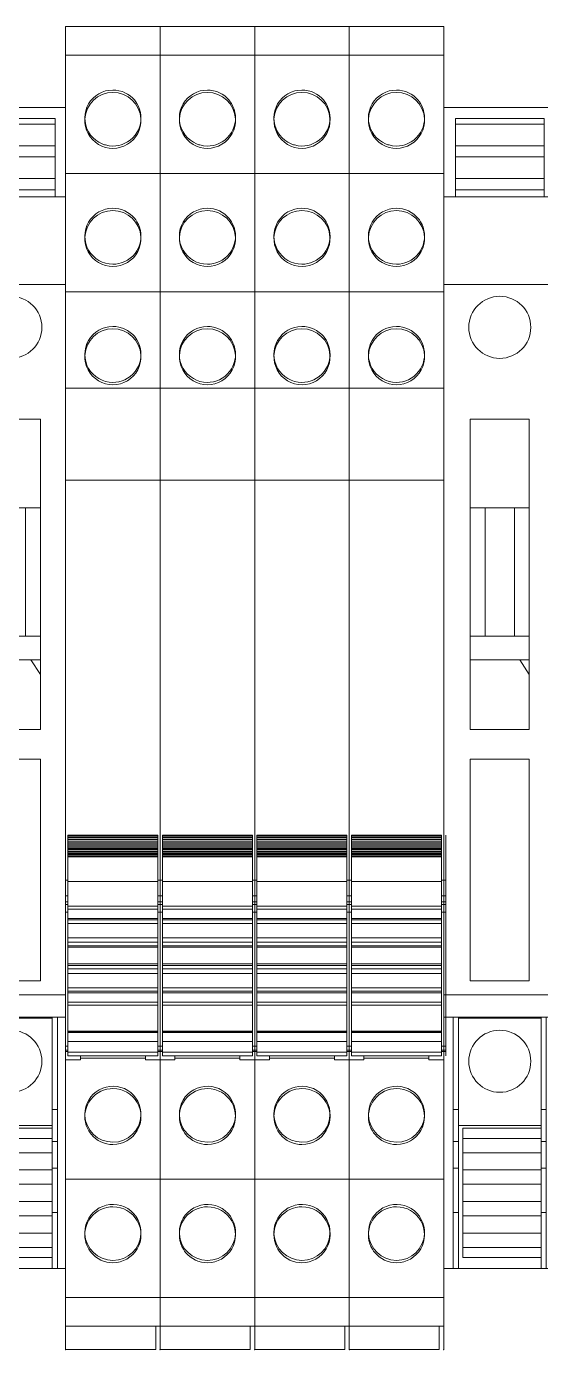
# Model space of a CAD drawing. Header units: millimetres. Extents: x 979 to 3414, y -1029 to 703.
# Drawn here: x 2246.6 to 2281.4, y 378 to 467.6 of the extents above; entities that cross this region are included whole.
import ezdxf

# ---------------------------------------------------------------- set-up
doc = ezdxf.new("R2010")
doc.units = ezdxf.units.MM
doc.layers.add('eProC - L2', color=41, linetype='Continuous', lineweight=20)

# ---------------------------------------------------------------- blocks, each defined once
blk = doc.blocks.new('eProC_Z_BPSN-SI-520')
at = {"layer": 'eProC - L2'}
for p, q in [((0.794, -6.05), (0.794, -0.749)), ((0.794, -0.749), (3.794, -0.749)), ((6.794, -0.749), (3.794, -0.749)), ((6.794, -6.05), (6.794, -0.749)), ((0.794, -1.131), (3.794, -1.131)), ((6.794, -1.131), (3.794, -1.131)), ((0.794, -2.594), (3.794, -2.594)), ((6.794, -2.594), (3.794, -2.594)), ((0.794, -3.358), (3.794, -3.358)), ((6.794, -3.358), (3.794, -3.358)), ((0.794, -4.822), (3.794, -4.822)), ((6.794, -4.822), (3.794, -4.822)), ((7.5, -6.05), (0, -6.05)), ((0.794, -5.585), (3.794, -5.585)), ((6.794, -5.585), (3.794, -5.585)), ((7.5, -11.996), (0, -11.996)), ((1.794, -42.11), (1.794, -21.11)), ((1.794, -21.11), (5.794, -21.11)), ((5.794, -42.11), (5.794, -21.11)), ((1.794, -27.11), (5.794, -27.11)), ((2.794, -35.795), (2.794, -27.11)), ((4.794, -35.795), (4.794, -27.11)), ((1.794, -35.795), (5.794, -35.795)), ((1.794, -37.396), (5.794, -37.396)), ((5.794, -38.389), (5.144, -37.396)), ((1.794, -42.11), (5.794, -42.11)), ((1.794, -59.11), (1.794, -44.11)), ((1.794, -44.11), (5.794, -44.11)), ((5.794, -59.11), (5.794, -44.11)), ((1.794, -59.11), (5.794, -59.11)), ((7.5, -60.072), (0, -60.072)), ((7.5, -61.577), (0, -61.577)), ((0.644, -78.601), (0.644, -61.577)), ((0.994, -78.601), (0.994, -61.577)), ((6.594, -61.647), (0.994, -61.647)), ((6.594, -78.601), (6.594, -61.577)), ((6.944, -78.601), (6.944, -61.577)), ((0.994, -67.83), (0.644, -67.83)), ((6.594, -67.83), (6.944, -67.83)), ((6.594, -68.91), (0.994, -68.91)), ((1.294, -77.853), (1.294, -69.103)), ((6.594, -69.103), (1.294, -69.103)), ((6.594, -69.783), (1.294, -69.783)), ((0.994, -70.001), (0.644, -70.001)), ((6.594, -70.001), (6.944, -70.001)), ((6.594, -70.757), (1.294, -70.757)), ((0.644, -71.801), (0.994, -71.801)), ((6.594, -71.919), (1.294, -71.919)), ((6.944, -71.801), (6.594, -71.801)), ((6.594, -72.893), (1.294, -72.893)), ((6.594, -74.054), (1.294, -74.054)), ((0.994, -74.801), (0.644, -74.801)), ((6.594, -75.029), (1.294, -75.029)), ((6.594, -74.801), (6.944, -74.801)), ((6.594, -76.19), (1.294, -76.19)), ((6.594, -77.165), (1.294, -77.165)), ((6.594, -77.853), (1.294, -77.853)), ((6.594, -78.601), (0.994, -78.601))]:
    blk.add_line(p, q, dxfattribs=at)
blk.add_lwpolyline([(0, 0), (7.5, 0), (7.5, -78.601), (0, -78.601)], close=True, dxfattribs=at)
for centre in [(3.794, -14.89), (3.794, -64.565)]:
    blk.add_circle(centre, 2.1, dxfattribs=at)

msp = doc.modelspace()

# ---------------------------------------------------------------- linework, layer by layer
at = {"layer": 'eProC - L2'}
for p, q in [((2255.616, 467.559), (2249.216, 467.559)), ((2249.216, 467.559), (2249.216, 443.07)), ((2255.616, 467.558), (2249.216, 467.558)), ((2255.616, 467.552), (2249.216, 467.552)), ((2255.616, 467.559), (2255.616, 379.581)), ((2262.016, 467.559), (2255.616, 467.559)), ((2255.616, 467.559), (2255.616, 443.07)), ((2262.016, 467.558), (2255.616, 467.558)), ((2262.016, 467.552), (2255.616, 467.552)), ((2262.016, 467.559), (2262.016, 379.581)), ((2268.416, 467.559), (2262.016, 467.559)), ((2262.016, 467.559), (2262.016, 443.07)), ((2268.416, 467.558), (2262.016, 467.558)), ((2268.416, 467.552), (2262.016, 467.552)), ((2268.416, 467.559), (2268.416, 379.581)), ((2274.816, 467.559), (2268.416, 467.559)), ((2268.416, 467.559), (2268.416, 443.07)), ((2274.816, 467.558), (2268.416, 467.558)), ((2274.816, 467.552), (2268.416, 467.552)), ((2274.816, 467.559), (2274.816, 379.581)), ((2274.816, 467.559), (2274.816, 443.07)), ((2255.616, 465.607), (2249.216, 465.607)), ((2262.016, 465.607), (2255.616, 465.607)), ((2268.416, 465.607), (2262.016, 465.607)), ((2274.816, 465.607), (2268.416, 465.607)), ((2250.516, 461.366), (2250.516, 461.204)), ((2254.317, 461.204), (2254.317, 461.366)), ((2256.916, 461.366), (2256.916, 461.204)), ((2260.717, 461.204), (2260.717, 461.366)), ((2263.316, 461.366), (2263.316, 461.204)), ((2267.117, 461.204), (2267.117, 461.366)), ((2269.716, 461.366), (2269.716, 461.204)), ((2273.517, 461.204), (2273.517, 461.366)), ((2255.616, 457.607), (2249.216, 457.607)), ((2262.016, 457.607), (2255.616, 457.607)), ((2268.416, 457.607), (2262.016, 457.607)), ((2274.816, 457.607), (2268.416, 457.607)), ((2250.516, 453.366), (2250.516, 453.204)), ((2254.317, 453.204), (2254.317, 453.366)), ((2256.916, 453.366), (2256.916, 453.204)), ((2260.717, 453.204), (2260.717, 453.366)), ((2263.316, 453.366), (2263.316, 453.204)), ((2267.117, 453.204), (2267.117, 453.366)), ((2269.716, 453.366), (2269.716, 453.204)), ((2273.517, 453.204), (2273.517, 453.366)), ((2255.616, 449.607), (2249.216, 449.607)), ((2262.016, 449.607), (2255.616, 449.607)), ((2268.416, 449.607), (2262.016, 449.607)), ((2274.816, 449.607), (2268.416, 449.607)), ((2250.516, 445.366), (2250.516, 445.204)), ((2254.317, 445.204), (2254.317, 445.366)), ((2256.916, 445.366), (2256.916, 445.204)), ((2260.717, 445.204), (2260.717, 445.366)), ((2263.316, 445.366), (2263.316, 445.204)), ((2267.117, 445.204), (2267.117, 445.366)), ((2269.716, 445.366), (2269.716, 445.204)), ((2273.517, 445.204), (2273.517, 445.366)), ((2255.616, 443.07), (2249.216, 443.07)), ((2249.216, 443.07), (2249.216, 436.848)), ((2255.616, 436.849), (2255.616, 443.07)), ((2262.016, 443.07), (2255.616, 443.07)), ((2255.616, 443.07), (2255.616, 436.848)), ((2262.016, 436.849), (2262.016, 443.07)), ((2268.416, 443.07), (2262.016, 443.07)), ((2262.016, 443.07), (2262.016, 436.848)), ((2268.416, 436.849), (2268.416, 443.07)), ((2274.816, 443.07), (2268.416, 443.07)), ((2268.416, 443.07), (2268.416, 436.848)), ((2274.816, 436.849), (2274.816, 443.07)), ((2274.816, 443.07), (2274.816, 436.848)), ((2255.616, 436.849), (2249.216, 436.848)), ((2249.216, 387.581), (2249.216, 436.848)), ((2249.816, 436.842), (2249.216, 436.842)), ((2255.616, 436.842), (2255.016, 436.842)), ((2262.016, 436.849), (2255.616, 436.848)), ((2255.616, 387.581), (2255.616, 436.848)), ((2256.216, 436.842), (2255.616, 436.842)), ((2262.016, 436.842), (2261.416, 436.842)), ((2268.416, 436.849), (2262.016, 436.848)), ((2262.016, 387.581), (2262.016, 436.848)), ((2262.616, 436.842), (2262.016, 436.842)), ((2268.416, 436.842), (2267.816, 436.842)), ((2274.816, 436.849), (2268.416, 436.848)), ((2268.416, 387.581), (2268.416, 436.848)), ((2269.016, 436.842), (2268.416, 436.842)), ((2274.816, 387.581), (2274.816, 436.848)), ((2255.466, 412.82), (2249.366, 412.82)), ((2249.366, 397.886), (2249.366, 412.82)), ((2255.466, 412.807), (2249.366, 412.807)), ((2255.466, 412.715), (2249.366, 412.715)), ((2255.466, 412.649), (2249.366, 412.649)), ((2255.466, 412.52), (2249.366, 412.52)), ((2255.466, 412.42), (2249.366, 412.42)), ((2255.466, 412.298), (2249.366, 412.298)), ((2255.466, 412.21), (2249.366, 412.21)), ((2255.466, 412.096), (2249.366, 412.096)), ((2255.466, 412.019), (2249.366, 412.019)), ((2255.466, 412.82), (2255.466, 397.886)), ((2261.866, 412.82), (2255.766, 412.82)), ((2255.766, 397.886), (2255.766, 412.82)), ((2261.866, 412.807), (2255.766, 412.807)), ((2261.866, 412.715), (2255.766, 412.715)), ((2261.866, 412.649), (2255.766, 412.649)), ((2261.866, 412.52), (2255.766, 412.52)), ((2261.866, 412.42), (2255.766, 412.42)), ((2261.866, 412.298), (2255.766, 412.298)), ((2261.866, 412.21), (2255.766, 412.21)), ((2261.866, 412.096), (2255.766, 412.096)), ((2261.866, 412.019), (2255.766, 412.019)), ((2261.866, 412.82), (2261.866, 397.886)), ((2268.266, 412.82), (2262.166, 412.82)), ((2262.166, 397.886), (2262.166, 412.82)), ((2268.266, 412.807), (2262.166, 412.807)), ((2268.266, 412.715), (2262.166, 412.715)), ((2268.266, 412.649), (2262.166, 412.649)), ((2268.266, 412.52), (2262.166, 412.52)), ((2268.266, 412.42), (2262.166, 412.42)), ((2268.266, 412.298), (2262.166, 412.298)), ((2268.266, 412.21), (2262.166, 412.21)), ((2268.266, 412.096), (2262.166, 412.096)), ((2268.266, 412.019), (2262.166, 412.019)), ((2268.266, 412.82), (2268.266, 397.886)), ((2274.666, 412.82), (2268.566, 412.82)), ((2268.566, 397.886), (2268.566, 412.82)), ((2274.666, 412.807), (2268.566, 412.807)), ((2274.666, 412.715), (2268.566, 412.715)), ((2274.666, 412.649), (2268.566, 412.649)), ((2274.666, 412.52), (2268.566, 412.52)), ((2274.666, 412.42), (2268.566, 412.42)), ((2274.666, 412.298), (2268.566, 412.298)), ((2274.666, 412.21), (2268.566, 412.21)), ((2274.666, 412.096), (2268.566, 412.096)), ((2274.666, 412.019), (2268.566, 412.019)), ((2274.666, 412.82), (2274.666, 397.886)), ((2274.966, 397.886), (2274.966, 412.82)), ((2255.466, 411.912), (2249.366, 411.912)), ((2255.466, 411.848), (2249.366, 411.848)), ((2255.466, 411.749), (2249.366, 411.749)), ((2255.466, 411.698), (2249.366, 411.698)), ((2255.466, 411.606), (2249.366, 411.606)), ((2255.466, 411.568), (2249.366, 411.568)), ((2255.466, 411.483), (2249.366, 411.483)), ((2255.466, 411.459), (2249.366, 411.459)), ((2255.466, 411.382), (2249.366, 411.382)), ((2255.466, 411.365), (2249.366, 411.365)), ((2261.866, 411.912), (2255.766, 411.912)), ((2261.866, 411.848), (2255.766, 411.848)), ((2261.866, 411.749), (2255.766, 411.749)), ((2261.866, 411.698), (2255.766, 411.698)), ((2261.866, 411.606), (2255.766, 411.606)), ((2261.866, 411.568), (2255.766, 411.568)), ((2261.866, 411.483), (2255.766, 411.483)), ((2261.866, 411.459), (2255.766, 411.459)), ((2261.866, 411.382), (2255.766, 411.382)), ((2261.866, 411.365), (2255.766, 411.365)), ((2268.266, 411.912), (2262.166, 411.912)), ((2268.266, 411.848), (2262.166, 411.848)), ((2268.266, 411.749), (2262.166, 411.749)), ((2268.266, 411.698), (2262.166, 411.698)), ((2268.266, 411.606), (2262.166, 411.606)), ((2268.266, 411.568), (2262.166, 411.568)), ((2268.266, 411.483), (2262.166, 411.483)), ((2268.266, 411.459), (2262.166, 411.459)), ((2268.266, 411.382), (2262.166, 411.382)), ((2268.266, 411.365), (2262.166, 411.365)), ((2274.666, 411.912), (2268.566, 411.912)), ((2274.666, 411.848), (2268.566, 411.848)), ((2274.666, 411.749), (2268.566, 411.749)), ((2274.666, 411.698), (2268.566, 411.698)), ((2274.666, 411.606), (2268.566, 411.606)), ((2274.666, 411.568), (2268.566, 411.568)), ((2274.666, 411.483), (2268.566, 411.483)), ((2274.666, 411.459), (2268.566, 411.459)), ((2274.666, 411.382), (2268.566, 411.382)), ((2274.666, 411.365), (2268.566, 411.365)), ((2249.216, 409.77), (2249.366, 409.77)), ((2249.366, 409.684), (2255.466, 409.684)), ((2255.466, 409.77), (2255.616, 409.77)), ((2255.616, 409.77), (2255.766, 409.77)), ((2255.766, 409.684), (2261.866, 409.684)), ((2261.866, 409.77), (2262.016, 409.77)), ((2262.016, 409.77), (2262.166, 409.77)), ((2262.166, 409.684), (2268.266, 409.684)), ((2268.266, 409.77), (2268.416, 409.77)), ((2268.416, 409.77), (2268.566, 409.77)), ((2268.566, 409.684), (2274.666, 409.684)), ((2274.666, 409.77), (2274.816, 409.77)), ((2274.816, 409.77), (2274.966, 409.77)), ((2249.366, 408.714), (2249.216, 408.714)), ((2249.216, 408.711), (2249.366, 408.711)), ((2255.616, 408.714), (2255.466, 408.714)), ((2255.466, 408.711), (2255.616, 408.711)), ((2255.766, 408.714), (2255.616, 408.714)), ((2255.616, 408.711), (2255.766, 408.711)), ((2262.016, 408.714), (2261.866, 408.714)), ((2261.866, 408.711), (2262.016, 408.711)), ((2262.166, 408.714), (2262.016, 408.714)), ((2262.016, 408.711), (2262.166, 408.711)), ((2268.416, 408.714), (2268.266, 408.714)), ((2268.266, 408.711), (2268.416, 408.711)), ((2268.566, 408.714), (2268.416, 408.714)), ((2268.416, 408.711), (2268.566, 408.711)), ((2274.816, 408.714), (2274.666, 408.714)), ((2274.666, 408.711), (2274.816, 408.711)), ((2274.966, 408.714), (2274.816, 408.714)), ((2274.816, 408.711), (2274.966, 408.711)), ((2249.216, 408.311), (2249.366, 408.311)), ((2249.216, 408.132), (2249.366, 408.132)), ((2249.216, 407.601), (2249.366, 407.601)), ((2255.466, 408.02), (2249.366, 408.02)), ((2249.366, 407.82), (2255.466, 407.82)), ((2255.466, 408.311), (2255.616, 408.311)), ((2255.466, 408.132), (2255.616, 408.132)), ((2255.466, 407.601), (2255.616, 407.601)), ((2255.616, 408.311), (2255.766, 408.311)), ((2255.616, 408.132), (2255.766, 408.132)), ((2255.616, 407.601), (2255.766, 407.601)), ((2261.866, 408.02), (2255.766, 408.02)), ((2255.766, 407.82), (2261.866, 407.82)), ((2261.866, 408.311), (2262.016, 408.311)), ((2261.866, 408.132), (2262.016, 408.132)), ((2261.866, 407.601), (2262.016, 407.601)), ((2262.016, 408.311), (2262.166, 408.311)), ((2262.016, 408.132), (2262.166, 408.132)), ((2262.016, 407.601), (2262.166, 407.601)), ((2268.266, 408.02), (2262.166, 408.02)), ((2262.166, 407.82), (2268.266, 407.82)), ((2268.266, 408.311), (2268.416, 408.311)), ((2268.266, 408.132), (2268.416, 408.132)), ((2268.266, 407.601), (2268.416, 407.601)), ((2268.416, 408.311), (2268.566, 408.311)), ((2268.416, 408.132), (2268.566, 408.132)), ((2268.416, 407.601), (2268.566, 407.601)), ((2274.666, 408.02), (2268.566, 408.02)), ((2268.566, 407.82), (2274.666, 407.82)), ((2274.666, 408.311), (2274.816, 408.311)), ((2274.666, 408.132), (2274.816, 408.132)), ((2274.666, 407.601), (2274.816, 407.601)), ((2274.816, 408.311), (2274.966, 408.311)), ((2274.816, 408.132), (2274.966, 408.132)), ((2274.816, 407.601), (2274.966, 407.601)), ((2249.366, 407.178), (2255.466, 407.178)), ((2249.366, 407.083), (2255.466, 407.083)), ((2255.466, 406.845), (2249.366, 406.845)), ((2255.766, 407.178), (2261.866, 407.178)), ((2255.766, 407.083), (2261.866, 407.083)), ((2261.866, 406.845), (2255.766, 406.845)), ((2262.166, 407.178), (2268.266, 407.178)), ((2262.166, 407.083), (2268.266, 407.083)), ((2268.266, 406.845), (2262.166, 406.845)), ((2268.566, 407.178), (2274.666, 407.178)), ((2268.566, 407.083), (2274.666, 407.083)), ((2274.666, 406.845), (2268.566, 406.845)), ((2255.466, 405.87), (2249.366, 405.87)), ((2261.866, 405.87), (2255.766, 405.87)), ((2268.266, 405.87), (2262.166, 405.87)), ((2274.666, 405.87), (2268.566, 405.87)), ((2249.366, 405.57), (2255.466, 405.57)), ((2255.466, 405.333), (2249.366, 405.333)), ((2249.366, 405.237), (2255.466, 405.237)), ((2255.766, 405.57), (2261.866, 405.57)), ((2261.866, 405.333), (2255.766, 405.333)), ((2255.766, 405.237), (2261.866, 405.237)), ((2262.166, 405.57), (2268.266, 405.57)), ((2268.266, 405.333), (2262.166, 405.333)), ((2262.166, 405.237), (2268.266, 405.237)), ((2268.566, 405.57), (2274.666, 405.57)), ((2274.666, 405.333), (2268.566, 405.333)), ((2268.566, 405.237), (2274.666, 405.237)), ((2255.466, 404.103), (2249.366, 404.103)), ((2249.366, 404.008), (2255.466, 404.008)), ((2261.866, 404.103), (2255.766, 404.103)), ((2255.766, 404.008), (2261.866, 404.008)), ((2268.266, 404.103), (2262.166, 404.103)), ((2262.166, 404.008), (2268.266, 404.008)), ((2274.666, 404.103), (2268.566, 404.103)), ((2268.566, 404.008), (2274.666, 404.008)), ((2255.466, 403.77), (2249.366, 403.77)), ((2255.466, 403.47), (2249.366, 403.47)), ((2261.866, 403.77), (2255.766, 403.77)), ((2261.866, 403.47), (2255.766, 403.47)), ((2268.266, 403.77), (2262.166, 403.77)), ((2268.266, 403.47), (2262.166, 403.47)), ((2274.666, 403.77), (2268.566, 403.77)), ((2274.666, 403.47), (2268.566, 403.47)), ((2249.366, 402.495), (2255.466, 402.495)), ((2255.466, 402.258), (2249.366, 402.258)), ((2249.366, 402.162), (2255.466, 402.162)), ((2255.766, 402.495), (2261.866, 402.495)), ((2261.866, 402.258), (2255.766, 402.258)), ((2255.766, 402.162), (2261.866, 402.162)), ((2262.166, 402.495), (2268.266, 402.495)), ((2268.266, 402.258), (2262.166, 402.258)), ((2262.166, 402.162), (2268.266, 402.162)), ((2268.566, 402.495), (2274.666, 402.495)), ((2274.666, 402.258), (2268.566, 402.258)), ((2268.566, 402.162), (2274.666, 402.162)), ((2255.466, 401.52), (2249.366, 401.52)), ((2249.366, 401.32), (2255.466, 401.32)), ((2261.866, 401.52), (2255.766, 401.52)), ((2255.766, 401.32), (2261.866, 401.32)), ((2268.266, 401.52), (2262.166, 401.52)), ((2262.166, 401.32), (2268.266, 401.32)), ((2274.666, 401.52), (2268.566, 401.52)), ((2268.566, 401.32), (2274.666, 401.32)), ((2255.466, 399.558), (2249.366, 399.558)), ((2255.466, 399.532), (2249.366, 399.532)), ((2255.466, 399.462), (2249.366, 399.462)), ((2261.866, 399.558), (2255.766, 399.558)), ((2261.866, 399.532), (2255.766, 399.532)), ((2261.866, 399.462), (2255.766, 399.462)), ((2268.266, 399.558), (2262.166, 399.558)), ((2268.266, 399.532), (2262.166, 399.532)), ((2268.266, 399.462), (2262.166, 399.462)), ((2274.666, 399.558), (2268.566, 399.558)), ((2274.666, 399.532), (2268.566, 399.532)), ((2274.666, 399.462), (2268.566, 399.462)), ((2249.216, 398.545), (2249.366, 398.545)), ((2255.466, 398.857), (2249.366, 398.857)), ((2255.616, 398.545), (2255.466, 398.545)), ((2255.616, 398.545), (2255.766, 398.545)), ((2261.866, 398.857), (2255.766, 398.857)), ((2262.016, 398.545), (2261.866, 398.545)), ((2262.016, 398.545), (2262.166, 398.545)), ((2268.266, 398.857), (2262.166, 398.857)), ((2268.416, 398.545), (2268.266, 398.545)), ((2268.416, 398.545), (2268.566, 398.545)), ((2274.666, 398.857), (2268.566, 398.857)), ((2274.816, 398.545), (2274.666, 398.545)), ((2274.816, 398.545), (2274.966, 398.545)), ((2249.216, 398.279), (2249.366, 398.279)), ((2249.216, 398.18), (2249.366, 398.18)), ((2249.216, 397.621), (2250.216, 397.621)), ((2255.466, 398.13), (2249.366, 398.13)), ((2249.366, 397.886), (2255.466, 397.886)), ((2250.216, 397.621), (2250.216, 397.886)), ((2254.616, 397.721), (2250.216, 397.721)), ((2254.616, 397.621), (2254.616, 397.886)), ((2255.616, 397.621), (2254.616, 397.621)), ((2255.616, 398.279), (2255.466, 398.279)), ((2255.616, 398.18), (2255.466, 398.18)), ((2255.616, 398.279), (2255.766, 398.279)), ((2255.616, 398.18), (2255.766, 398.18)), ((2255.616, 397.621), (2256.616, 397.621)), ((2261.866, 398.13), (2255.766, 398.13)), ((2255.766, 397.886), (2261.866, 397.886)), ((2256.616, 397.621), (2256.616, 397.886)), ((2261.016, 397.721), (2256.616, 397.721)), ((2261.016, 397.621), (2261.016, 397.886)), ((2262.016, 397.621), (2261.016, 397.621)), ((2262.016, 398.279), (2261.866, 398.279)), ((2262.016, 398.18), (2261.866, 398.18)), ((2262.016, 398.279), (2262.166, 398.279)), ((2262.016, 398.18), (2262.166, 398.18)), ((2262.016, 397.621), (2263.016, 397.621)), ((2268.266, 398.13), (2262.166, 398.13)), ((2262.166, 397.886), (2268.266, 397.886)), ((2263.016, 397.621), (2263.016, 397.886)), ((2267.416, 397.721), (2263.016, 397.721)), ((2267.416, 397.621), (2267.416, 397.886)), ((2268.416, 397.621), (2267.416, 397.621)), ((2268.416, 398.279), (2268.266, 398.279)), ((2268.416, 398.18), (2268.266, 398.18)), ((2268.416, 398.279), (2268.566, 398.279)), ((2268.416, 398.18), (2268.566, 398.18)), ((2268.416, 397.621), (2269.416, 397.621)), ((2274.666, 398.13), (2268.566, 398.13)), ((2268.566, 397.886), (2274.666, 397.886)), ((2269.416, 397.621), (2269.416, 397.886)), ((2273.816, 397.721), (2269.416, 397.721)), ((2273.816, 397.621), (2273.816, 397.886)), ((2274.816, 397.621), (2273.816, 397.621)), ((2274.816, 398.279), (2274.666, 398.279)), ((2274.816, 398.18), (2274.666, 398.18)), ((2274.816, 398.279), (2274.966, 398.279)), ((2274.816, 398.18), (2274.966, 398.18)), ((2250.516, 393.936), (2250.516, 393.774)), ((2254.317, 393.774), (2254.317, 393.936)), ((2256.916, 393.936), (2256.916, 393.774)), ((2260.717, 393.774), (2260.717, 393.936)), ((2263.316, 393.936), (2263.316, 393.774)), ((2267.117, 393.774), (2267.117, 393.936)), ((2269.716, 393.936), (2269.716, 393.774)), ((2273.517, 393.774), (2273.517, 393.936)), ((2255.616, 389.533), (2249.216, 389.533)), ((2262.016, 389.533), (2255.616, 389.533)), ((2268.416, 389.533), (2262.016, 389.533)), ((2274.816, 389.533), (2268.416, 389.533)), ((2249.216, 387.601), (2249.216, 387.582)), ((2249.216, 387.582), (2249.216, 379.581)), ((2255.616, 387.601), (2255.616, 387.582)), ((2255.616, 387.582), (2255.616, 379.581)), ((2262.016, 387.601), (2262.016, 387.582)), ((2262.016, 387.582), (2262.016, 379.581)), ((2268.416, 387.601), (2268.416, 387.582)), ((2268.416, 387.582), (2268.416, 379.581)), ((2274.816, 387.601), (2274.816, 387.582)), ((2274.816, 387.582), (2274.816, 379.581)), ((2250.516, 385.936), (2250.516, 385.774)), ((2254.317, 385.774), (2254.317, 385.936)), ((2256.916, 385.936), (2256.916, 385.774)), ((2260.717, 385.774), (2260.717, 385.936)), ((2263.316, 385.936), (2263.316, 385.774)), ((2267.117, 385.774), (2267.117, 385.936)), ((2269.716, 385.936), (2269.716, 385.774)), ((2273.517, 385.774), (2273.517, 385.936)), ((2249.216, 384.124), (2249.216, 384.127)), ((2249.216, 383.77), (2249.216, 379.87)), ((2255.616, 384.124), (2255.616, 384.127)), ((2255.616, 383.77), (2255.616, 379.87)), ((2262.016, 384.124), (2262.016, 384.127)), ((2262.016, 383.77), (2262.016, 379.87)), ((2268.416, 384.124), (2268.416, 384.127)), ((2268.416, 383.77), (2268.416, 379.87)), ((2274.816, 384.124), (2274.816, 384.127)), ((2274.816, 383.77), (2274.816, 379.87)), ((2255.616, 381.533), (2249.216, 381.533)), ((2262.016, 381.533), (2255.616, 381.533)), ((2268.416, 381.533), (2262.016, 381.533)), ((2274.816, 381.533), (2268.416, 381.533)), ((2255.616, 379.588), (2249.216, 379.588)), ((2255.616, 379.583), (2249.216, 379.583)), ((2249.216, 379.581), (2255.616, 379.581)), ((2249.216, 379.578), (2249.216, 378.008)), ((2255.316, 378.008), (2255.316, 379.581)), ((2262.016, 379.588), (2255.616, 379.588)), ((2262.016, 379.583), (2255.616, 379.583)), ((2255.616, 379.581), (2262.016, 379.581)), ((2255.616, 379.578), (2255.616, 378.008)), ((2261.716, 378.008), (2261.716, 379.581)), ((2268.416, 379.588), (2262.016, 379.588)), ((2268.416, 379.583), (2262.016, 379.583)), ((2262.016, 379.581), (2268.416, 379.581)), ((2262.016, 379.578), (2262.016, 378.008)), ((2268.116, 378.008), (2268.116, 379.581)), ((2274.816, 379.588), (2268.416, 379.588)), ((2274.816, 379.583), (2268.416, 379.583)), ((2268.416, 379.581), (2274.816, 379.581)), ((2268.416, 379.578), (2268.416, 378.008)), ((2274.516, 378.008), (2274.516, 379.581)), ((2274.816, 379.578), (2274.816, 378.008)), ((2249.216, 378.01), (2255.316, 378.01)), ((2249.216, 378.008), (2255.316, 378.008)), ((2255.616, 378.01), (2261.716, 378.01)), ((2255.616, 378.008), (2261.716, 378.008)), ((2262.016, 378.01), (2268.116, 378.01)), ((2262.016, 378.008), (2268.116, 378.008)), ((2268.416, 378.01), (2274.516, 378.01)), ((2268.416, 378.008), (2274.516, 378.008))]:
    msp.add_line(p, q, dxfattribs=at)
for points in [[(2250.516, 461.366), (2250.532, 461.614), (2250.581, 461.856), (2250.661, 462.091), (2250.771, 462.313), (2250.909, 462.517), (2251.073, 462.704), (2251.261, 462.867), (2251.467, 463.004), (2251.689, 463.113), (2251.925, 463.192), (2252.146, 463.235), (2252.417, 463.256)], [(2254.317, 461.366), (2254.309, 461.541), (2254.278, 461.745), (2254.217, 461.971), (2254.145, 462.152), (2254.047, 462.338), (2253.965, 462.463), (2253.869, 462.586), (2253.758, 462.706), (2253.589, 462.855), (2253.412, 462.977), (2253.234, 463.073), (2253.056, 463.146), (2252.828, 463.212), (2252.613, 463.246), (2252.417, 463.256)], [(2256.916, 461.366), (2256.932, 461.614), (2256.981, 461.856), (2257.061, 462.091), (2257.171, 462.313), (2257.309, 462.517), (2257.473, 462.704), (2257.661, 462.867), (2257.867, 463.004), (2258.089, 463.113), (2258.325, 463.192), (2258.546, 463.235), (2258.817, 463.256)], [(2260.717, 461.366), (2260.709, 461.541), (2260.678, 461.745), (2260.617, 461.971), (2260.545, 462.152), (2260.447, 462.338), (2260.365, 462.463), (2260.269, 462.586), (2260.158, 462.706), (2259.989, 462.855), (2259.812, 462.977), (2259.634, 463.073), (2259.456, 463.146), (2259.228, 463.212), (2259.013, 463.246), (2258.817, 463.256)], [(2263.316, 461.366), (2263.332, 461.614), (2263.381, 461.856), (2263.461, 462.091), (2263.571, 462.313), (2263.709, 462.517), (2263.873, 462.704), (2264.061, 462.867), (2264.267, 463.004), (2264.489, 463.113), (2264.725, 463.192), (2264.946, 463.235), (2265.217, 463.256)], [(2267.117, 461.366), (2267.109, 461.541), (2267.078, 461.745), (2267.017, 461.971), (2266.945, 462.152), (2266.847, 462.338), (2266.765, 462.463), (2266.669, 462.586), (2266.558, 462.706), (2266.389, 462.855), (2266.212, 462.977), (2266.034, 463.073), (2265.856, 463.146), (2265.628, 463.212), (2265.413, 463.246), (2265.217, 463.256)], [(2269.716, 461.366), (2269.732, 461.614), (2269.781, 461.856), (2269.861, 462.091), (2269.971, 462.313), (2270.109, 462.517), (2270.273, 462.704), (2270.461, 462.867), (2270.667, 463.004), (2270.889, 463.113), (2271.125, 463.192), (2271.346, 463.235), (2271.617, 463.256)], [(2273.517, 461.366), (2273.509, 461.541), (2273.478, 461.745), (2273.417, 461.971), (2273.345, 462.152), (2273.247, 462.338), (2273.165, 462.463), (2273.069, 462.586), (2272.958, 462.706), (2272.789, 462.855), (2272.612, 462.977), (2272.434, 463.073), (2272.256, 463.146), (2272.028, 463.212), (2271.813, 463.246), (2271.617, 463.256)], [(2251.842, 459.556), (2251.681, 459.614), (2251.464, 459.721), (2251.262, 459.858), (2251.074, 460.024), (2250.909, 460.212), (2250.772, 460.417), (2250.661, 460.64), (2250.581, 460.876), (2250.533, 461.118), (2250.516, 461.366), (2250.516, 461.366)], [(2252.987, 459.555), (2253.051, 459.577), (2253.229, 459.65), (2253.409, 459.747), (2253.586, 459.871), (2253.758, 460.022), (2253.915, 460.199), (2254.041, 460.382), (2254.139, 460.565), (2254.212, 460.745), (2254.275, 460.971), (2254.307, 461.179), (2254.317, 461.363), (2254.317, 461.366)], [(2258.242, 459.556), (2258.081, 459.614), (2257.864, 459.721), (2257.662, 459.858), (2257.474, 460.024), (2257.309, 460.212), (2257.172, 460.417), (2257.061, 460.64), (2256.981, 460.876), (2256.933, 461.118), (2256.916, 461.366), (2256.916, 461.366)], [(2259.387, 459.555), (2259.451, 459.577), (2259.629, 459.65), (2259.809, 459.747), (2259.986, 459.871), (2260.158, 460.022), (2260.315, 460.199), (2260.441, 460.382), (2260.539, 460.565), (2260.612, 460.745), (2260.675, 460.971), (2260.707, 461.179), (2260.717, 461.363), (2260.717, 461.366)], [(2264.642, 459.556), (2264.481, 459.614), (2264.264, 459.721), (2264.062, 459.858), (2263.874, 460.024), (2263.709, 460.212), (2263.572, 460.417), (2263.461, 460.64), (2263.381, 460.876), (2263.333, 461.118), (2263.316, 461.366), (2263.316, 461.366)], [(2265.787, 459.555), (2265.851, 459.577), (2266.029, 459.65), (2266.209, 459.747), (2266.386, 459.871), (2266.558, 460.022), (2266.715, 460.199), (2266.841, 460.382), (2266.939, 460.565), (2267.012, 460.745), (2267.075, 460.971), (2267.107, 461.179), (2267.117, 461.363), (2267.117, 461.366)], [(2271.042, 459.556), (2270.881, 459.614), (2270.664, 459.721), (2270.462, 459.858), (2270.274, 460.024), (2270.109, 460.212), (2269.972, 460.417), (2269.861, 460.64), (2269.781, 460.876), (2269.733, 461.118), (2269.716, 461.366), (2269.716, 461.366)], [(2272.187, 459.555), (2272.251, 459.577), (2272.429, 459.65), (2272.609, 459.747), (2272.786, 459.871), (2272.958, 460.022), (2273.115, 460.199), (2273.241, 460.382), (2273.339, 460.565), (2273.412, 460.745), (2273.475, 460.971), (2273.507, 461.179), (2273.517, 461.363), (2273.517, 461.366)], [(2252.417, 459.467), (2252.157, 459.487), (2251.912, 459.536), (2251.842, 459.556)], [(2252.417, 459.467), (2252.61, 459.477), (2252.823, 459.511), (2252.987, 459.555)], [(2258.817, 459.467), (2258.557, 459.487), (2258.312, 459.536), (2258.242, 459.556)], [(2258.817, 459.467), (2259.01, 459.477), (2259.223, 459.511), (2259.387, 459.555)], [(2265.217, 459.467), (2264.957, 459.487), (2264.712, 459.536), (2264.642, 459.556)], [(2265.217, 459.467), (2265.41, 459.477), (2265.623, 459.511), (2265.787, 459.555)], [(2271.617, 459.467), (2271.357, 459.487), (2271.112, 459.536), (2271.042, 459.556)], [(2271.617, 459.467), (2271.81, 459.477), (2272.023, 459.511), (2272.187, 459.555)], [(2250.516, 453.366), (2250.532, 453.614), (2250.581, 453.856), (2250.661, 454.091), (2250.771, 454.313), (2250.909, 454.517), (2251.073, 454.704), (2251.261, 454.867), (2251.467, 455.004), (2251.689, 455.113), (2251.925, 455.192), (2252.146, 455.235), (2252.417, 455.256)], [(2254.317, 453.366), (2254.309, 453.541), (2254.278, 453.745), (2254.217, 453.971), (2254.145, 454.152), (2254.047, 454.338), (2253.965, 454.463), (2253.869, 454.586), (2253.758, 454.706), (2253.589, 454.855), (2253.412, 454.977), (2253.234, 455.073), (2253.056, 455.146), (2252.828, 455.212), (2252.613, 455.246), (2252.417, 455.256)], [(2256.916, 453.366), (2256.932, 453.614), (2256.981, 453.856), (2257.061, 454.091), (2257.171, 454.313), (2257.309, 454.517), (2257.473, 454.704), (2257.661, 454.867), (2257.867, 455.004), (2258.089, 455.113), (2258.325, 455.192), (2258.546, 455.235), (2258.817, 455.256)], [(2260.717, 453.366), (2260.709, 453.541), (2260.678, 453.745), (2260.617, 453.971), (2260.545, 454.152), (2260.447, 454.338), (2260.365, 454.463), (2260.269, 454.586), (2260.158, 454.706), (2259.989, 454.855), (2259.812, 454.977), (2259.634, 455.073), (2259.456, 455.146), (2259.228, 455.212), (2259.013, 455.246), (2258.817, 455.256)], [(2263.316, 453.366), (2263.332, 453.614), (2263.381, 453.856), (2263.461, 454.091), (2263.571, 454.313), (2263.709, 454.517), (2263.873, 454.704), (2264.061, 454.867), (2264.267, 455.004), (2264.489, 455.113), (2264.725, 455.192), (2264.946, 455.235), (2265.217, 455.256)], [(2267.117, 453.366), (2267.109, 453.541), (2267.078, 453.745), (2267.017, 453.971), (2266.945, 454.152), (2266.847, 454.338), (2266.765, 454.463), (2266.669, 454.586), (2266.558, 454.706), (2266.389, 454.855), (2266.212, 454.977), (2266.034, 455.073), (2265.856, 455.146), (2265.628, 455.212), (2265.413, 455.246), (2265.217, 455.256)], [(2269.716, 453.366), (2269.732, 453.614), (2269.781, 453.856), (2269.861, 454.091), (2269.971, 454.313), (2270.109, 454.517), (2270.273, 454.704), (2270.461, 454.867), (2270.667, 455.004), (2270.889, 455.113), (2271.125, 455.192), (2271.346, 455.235), (2271.617, 455.256)], [(2273.517, 453.366), (2273.509, 453.541), (2273.478, 453.745), (2273.417, 453.971), (2273.345, 454.152), (2273.247, 454.338), (2273.165, 454.463), (2273.069, 454.586), (2272.958, 454.706), (2272.789, 454.855), (2272.612, 454.977), (2272.434, 455.073), (2272.256, 455.146), (2272.028, 455.212), (2271.813, 455.246), (2271.617, 455.256)], [(2251.842, 451.556), (2251.681, 451.614), (2251.464, 451.721), (2251.262, 451.858), (2251.074, 452.024), (2250.909, 452.212), (2250.772, 452.417), (2250.661, 452.64), (2250.581, 452.876), (2250.533, 453.118), (2250.516, 453.366), (2250.516, 453.366)], [(2252.987, 451.555), (2253.051, 451.577), (2253.229, 451.65), (2253.409, 451.747), (2253.586, 451.871), (2253.758, 452.022), (2253.915, 452.199), (2254.041, 452.382), (2254.139, 452.565), (2254.212, 452.745), (2254.275, 452.971), (2254.307, 453.179), (2254.317, 453.363), (2254.317, 453.366)], [(2258.242, 451.556), (2258.081, 451.614), (2257.864, 451.721), (2257.662, 451.858), (2257.474, 452.024), (2257.309, 452.212), (2257.172, 452.417), (2257.061, 452.64), (2256.981, 452.876), (2256.933, 453.118), (2256.916, 453.366), (2256.916, 453.366)], [(2259.387, 451.555), (2259.451, 451.577), (2259.629, 451.65), (2259.809, 451.747), (2259.986, 451.871), (2260.158, 452.022), (2260.315, 452.199), (2260.441, 452.382), (2260.539, 452.565), (2260.612, 452.745), (2260.675, 452.971), (2260.707, 453.179), (2260.717, 453.363), (2260.717, 453.366)], [(2264.642, 451.556), (2264.481, 451.614), (2264.264, 451.721), (2264.062, 451.858), (2263.874, 452.024), (2263.709, 452.212), (2263.572, 452.417), (2263.461, 452.64), (2263.381, 452.876), (2263.333, 453.118), (2263.316, 453.366), (2263.316, 453.366)], [(2265.787, 451.555), (2265.851, 451.577), (2266.029, 451.65), (2266.209, 451.747), (2266.386, 451.871), (2266.558, 452.022), (2266.715, 452.199), (2266.841, 452.382), (2266.939, 452.565), (2267.012, 452.745), (2267.075, 452.971), (2267.107, 453.179), (2267.117, 453.363), (2267.117, 453.366)], [(2271.042, 451.556), (2270.881, 451.614), (2270.664, 451.721), (2270.462, 451.858), (2270.274, 452.024), (2270.109, 452.212), (2269.972, 452.417), (2269.861, 452.64), (2269.781, 452.876), (2269.733, 453.118), (2269.716, 453.366), (2269.716, 453.366)], [(2272.187, 451.555), (2272.251, 451.577), (2272.429, 451.65), (2272.609, 451.747), (2272.786, 451.871), (2272.958, 452.022), (2273.115, 452.199), (2273.241, 452.382), (2273.339, 452.565), (2273.412, 452.745), (2273.475, 452.971), (2273.507, 453.179), (2273.517, 453.363), (2273.517, 453.366)], [(2252.417, 451.467), (2252.157, 451.487), (2251.912, 451.536), (2251.842, 451.556)], [(2252.417, 451.467), (2252.61, 451.477), (2252.823, 451.511), (2252.987, 451.555)], [(2258.817, 451.467), (2258.557, 451.487), (2258.312, 451.536), (2258.242, 451.556)], [(2258.817, 451.467), (2259.01, 451.477), (2259.223, 451.511), (2259.387, 451.555)], [(2265.217, 451.467), (2264.957, 451.487), (2264.712, 451.536), (2264.642, 451.556)], [(2265.217, 451.467), (2265.41, 451.477), (2265.623, 451.511), (2265.787, 451.555)], [(2271.617, 451.467), (2271.357, 451.487), (2271.112, 451.536), (2271.042, 451.556)], [(2271.617, 451.467), (2271.81, 451.477), (2272.023, 451.511), (2272.187, 451.555)], [(2250.516, 445.366), (2250.532, 445.614), (2250.581, 445.856), (2250.661, 446.091), (2250.771, 446.313), (2250.909, 446.517), (2251.073, 446.704), (2251.261, 446.867), (2251.467, 447.004), (2251.689, 447.113), (2251.925, 447.192), (2252.146, 447.235), (2252.417, 447.256)], [(2254.317, 445.366), (2254.309, 445.541), (2254.278, 445.745), (2254.217, 445.971), (2254.145, 446.152), (2254.047, 446.338), (2253.965, 446.463), (2253.869, 446.586), (2253.758, 446.706), (2253.589, 446.855), (2253.412, 446.977), (2253.234, 447.073), (2253.056, 447.146), (2252.828, 447.212), (2252.613, 447.246), (2252.417, 447.256)], [(2256.916, 445.366), (2256.932, 445.614), (2256.981, 445.856), (2257.061, 446.091), (2257.171, 446.313), (2257.309, 446.517), (2257.473, 446.704), (2257.661, 446.867), (2257.867, 447.004), (2258.089, 447.113), (2258.325, 447.192), (2258.546, 447.235), (2258.817, 447.256)], [(2260.717, 445.366), (2260.709, 445.541), (2260.678, 445.745), (2260.617, 445.971), (2260.545, 446.152), (2260.447, 446.338), (2260.365, 446.463), (2260.269, 446.586), (2260.158, 446.706), (2259.989, 446.855), (2259.812, 446.977), (2259.634, 447.073), (2259.456, 447.146), (2259.228, 447.212), (2259.013, 447.246), (2258.817, 447.256)], [(2263.316, 445.366), (2263.332, 445.614), (2263.381, 445.856), (2263.461, 446.091), (2263.571, 446.313), (2263.709, 446.517), (2263.873, 446.704), (2264.061, 446.867), (2264.267, 447.004), (2264.489, 447.113), (2264.725, 447.192), (2264.946, 447.235), (2265.217, 447.256)], [(2267.117, 445.366), (2267.109, 445.541), (2267.078, 445.745), (2267.017, 445.971), (2266.945, 446.152), (2266.847, 446.338), (2266.765, 446.463), (2266.669, 446.586), (2266.558, 446.706), (2266.389, 446.855), (2266.212, 446.977), (2266.034, 447.073), (2265.856, 447.146), (2265.628, 447.212), (2265.413, 447.246), (2265.217, 447.256)], [(2269.716, 445.366), (2269.732, 445.614), (2269.781, 445.856), (2269.861, 446.091), (2269.971, 446.313), (2270.109, 446.517), (2270.273, 446.704), (2270.461, 446.867), (2270.667, 447.004), (2270.889, 447.113), (2271.125, 447.192), (2271.346, 447.235), (2271.617, 447.256)], [(2273.517, 445.366), (2273.509, 445.541), (2273.478, 445.745), (2273.417, 445.971), (2273.345, 446.152), (2273.247, 446.338), (2273.165, 446.463), (2273.069, 446.586), (2272.958, 446.706), (2272.789, 446.855), (2272.612, 446.977), (2272.434, 447.073), (2272.256, 447.146), (2272.028, 447.212), (2271.813, 447.246), (2271.617, 447.256)], [(2252.417, 443.467), (2252.157, 443.487), (2251.912, 443.536), (2251.681, 443.614), (2251.464, 443.721), (2251.262, 443.858), (2251.074, 444.024), (2250.909, 444.212), (2250.772, 444.417), (2250.661, 444.64), (2250.581, 444.876), (2250.533, 445.118), (2250.516, 445.366), (2250.516, 445.366)], [(2252.417, 443.467), (2252.61, 443.477), (2252.823, 443.511), (2253.051, 443.577), (2253.229, 443.65), (2253.409, 443.747), (2253.586, 443.871), (2253.758, 444.022), (2253.915, 444.199), (2254.041, 444.382), (2254.139, 444.565), (2254.212, 444.745), (2254.275, 444.971), (2254.307, 445.179), (2254.317, 445.363), (2254.317, 445.366)], [(2258.817, 443.467), (2258.557, 443.487), (2258.312, 443.536), (2258.081, 443.614), (2257.864, 443.721), (2257.662, 443.858), (2257.474, 444.024), (2257.309, 444.212), (2257.172, 444.417), (2257.061, 444.64), (2256.981, 444.876), (2256.933, 445.118), (2256.916, 445.366), (2256.916, 445.366)], [(2258.817, 443.467), (2259.01, 443.477), (2259.223, 443.511), (2259.451, 443.577), (2259.629, 443.65), (2259.809, 443.747), (2259.986, 443.871), (2260.158, 444.022), (2260.315, 444.199), (2260.441, 444.382), (2260.539, 444.565), (2260.612, 444.745), (2260.675, 444.971), (2260.707, 445.179), (2260.717, 445.363), (2260.717, 445.366)], [(2265.217, 443.467), (2264.957, 443.487), (2264.712, 443.536), (2264.481, 443.614), (2264.264, 443.721), (2264.062, 443.858), (2263.874, 444.024), (2263.709, 444.212), (2263.572, 444.417), (2263.461, 444.64), (2263.381, 444.876), (2263.333, 445.118), (2263.316, 445.366), (2263.316, 445.366)], [(2265.217, 443.467), (2265.41, 443.477), (2265.623, 443.511), (2265.851, 443.577), (2266.029, 443.65), (2266.209, 443.747), (2266.386, 443.871), (2266.558, 444.022), (2266.715, 444.199), (2266.841, 444.382), (2266.939, 444.565), (2267.012, 444.745), (2267.075, 444.971), (2267.107, 445.179), (2267.117, 445.363), (2267.117, 445.366)], [(2271.617, 443.467), (2271.357, 443.487), (2271.112, 443.536), (2270.881, 443.614), (2270.664, 443.721), (2270.462, 443.858), (2270.274, 444.024), (2270.109, 444.212), (2269.972, 444.417), (2269.861, 444.64), (2269.781, 444.876), (2269.733, 445.118), (2269.716, 445.366), (2269.716, 445.366)], [(2271.617, 443.467), (2271.81, 443.477), (2272.023, 443.511), (2272.251, 443.577), (2272.429, 443.65), (2272.609, 443.747), (2272.786, 443.871), (2272.958, 444.022), (2273.115, 444.199), (2273.241, 444.382), (2273.339, 444.565), (2273.412, 444.745), (2273.475, 444.971), (2273.507, 445.179), (2273.517, 445.363), (2273.517, 445.366)], [(2252.417, 395.673), (2252.223, 395.663), (2252.01, 395.629), (2251.782, 395.563), (2251.604, 395.49), (2251.425, 395.393), (2251.247, 395.269), (2251.075, 395.118), (2250.919, 394.941), (2250.792, 394.758), (2250.694, 394.575), (2250.621, 394.395), (2250.558, 394.169), (2250.526, 393.961), (2250.516, 393.777), (2250.516, 393.774)], [(2252.417, 395.673), (2252.676, 395.653), (2252.921, 395.604), (2253.152, 395.526), (2253.369, 395.419), (2253.571, 395.282), (2253.759, 395.116), (2253.924, 394.928), (2254.061, 394.723), (2254.172, 394.5), (2254.252, 394.264), (2254.3, 394.022), (2254.317, 393.774), (2254.317, 393.774)], [(2258.817, 395.673), (2258.623, 395.663), (2258.41, 395.629), (2258.182, 395.563), (2258.004, 395.49), (2257.825, 395.393), (2257.647, 395.269), (2257.475, 395.118), (2257.319, 394.941), (2257.192, 394.758), (2257.094, 394.575), (2257.021, 394.395), (2256.958, 394.169), (2256.926, 393.961), (2256.916, 393.777), (2256.916, 393.774)], [(2258.817, 395.673), (2259.076, 395.653), (2259.321, 395.604), (2259.552, 395.526), (2259.769, 395.419), (2259.971, 395.282), (2260.159, 395.116), (2260.324, 394.928), (2260.461, 394.723), (2260.572, 394.5), (2260.652, 394.264), (2260.7, 394.022), (2260.717, 393.774), (2260.717, 393.774)], [(2265.217, 395.673), (2265.023, 395.663), (2264.81, 395.629), (2264.582, 395.563), (2264.404, 395.49), (2264.225, 395.393), (2264.047, 395.269), (2263.875, 395.118), (2263.719, 394.941), (2263.592, 394.758), (2263.494, 394.575), (2263.421, 394.395), (2263.358, 394.169), (2263.326, 393.961), (2263.316, 393.777), (2263.316, 393.774)], [(2265.217, 395.673), (2265.476, 395.653), (2265.721, 395.604), (2265.952, 395.526), (2266.169, 395.419), (2266.371, 395.282), (2266.559, 395.116), (2266.724, 394.928), (2266.861, 394.723), (2266.972, 394.5), (2267.052, 394.264), (2267.1, 394.022), (2267.117, 393.774), (2267.117, 393.774)], [(2271.617, 395.673), (2271.423, 395.663), (2271.21, 395.629), (2270.982, 395.563), (2270.804, 395.49), (2270.625, 395.393), (2270.447, 395.269), (2270.275, 395.118), (2270.119, 394.941), (2269.992, 394.758), (2269.894, 394.575), (2269.821, 394.395), (2269.758, 394.169), (2269.726, 393.961), (2269.716, 393.777), (2269.716, 393.774)], [(2271.617, 395.673), (2271.876, 395.653), (2272.121, 395.604), (2272.352, 395.526), (2272.569, 395.419), (2272.771, 395.282), (2272.959, 395.116), (2273.124, 394.928), (2273.261, 394.723), (2273.372, 394.5), (2273.452, 394.264), (2273.5, 394.022), (2273.517, 393.774), (2273.517, 393.774)], [(2250.516, 393.774), (2250.525, 393.599), (2250.555, 393.395), (2250.616, 393.169), (2250.688, 392.988), (2250.786, 392.802), (2250.868, 392.677), (2250.964, 392.554), (2251.075, 392.435), (2251.244, 392.285), (2251.421, 392.163), (2251.6, 392.067), (2251.777, 391.994), (2252.005, 391.928), (2252.22, 391.894), (2252.417, 391.884)], [(2254.317, 393.774), (2254.301, 393.526), (2254.252, 393.284), (2254.172, 393.049), (2254.062, 392.827), (2253.924, 392.623), (2253.76, 392.437), (2253.572, 392.273), (2253.366, 392.136), (2253.144, 392.028), (2252.909, 391.948), (2252.687, 391.905), (2252.417, 391.884)], [(2256.916, 393.774), (2256.925, 393.599), (2256.955, 393.395), (2257.016, 393.169), (2257.088, 392.988), (2257.186, 392.802), (2257.268, 392.677), (2257.364, 392.554), (2257.475, 392.435), (2257.644, 392.285), (2257.821, 392.163), (2258, 392.067), (2258.177, 391.994), (2258.405, 391.928), (2258.62, 391.894), (2258.817, 391.884)], [(2260.717, 393.774), (2260.701, 393.526), (2260.652, 393.284), (2260.572, 393.049), (2260.462, 392.827), (2260.324, 392.623), (2260.16, 392.437), (2259.972, 392.273), (2259.766, 392.136), (2259.544, 392.028), (2259.309, 391.948), (2259.087, 391.905), (2258.817, 391.884)], [(2263.316, 393.774), (2263.325, 393.599), (2263.355, 393.395), (2263.416, 393.169), (2263.488, 392.988), (2263.586, 392.802), (2263.668, 392.677), (2263.764, 392.554), (2263.875, 392.435), (2264.044, 392.285), (2264.221, 392.163), (2264.4, 392.067), (2264.577, 391.994), (2264.805, 391.928), (2265.02, 391.894), (2265.217, 391.884)], [(2267.117, 393.774), (2267.101, 393.526), (2267.052, 393.284), (2266.972, 393.049), (2266.862, 392.827), (2266.724, 392.623), (2266.56, 392.437), (2266.372, 392.273), (2266.166, 392.136), (2265.944, 392.028), (2265.709, 391.948), (2265.487, 391.905), (2265.217, 391.884)], [(2269.716, 393.774), (2269.725, 393.599), (2269.755, 393.395), (2269.816, 393.169), (2269.888, 392.988), (2269.986, 392.802), (2270.068, 392.677), (2270.164, 392.554), (2270.275, 392.435), (2270.444, 392.285), (2270.621, 392.163), (2270.8, 392.067), (2270.977, 391.994), (2271.205, 391.928), (2271.42, 391.894), (2271.617, 391.884)], [(2273.517, 393.774), (2273.501, 393.526), (2273.452, 393.284), (2273.372, 393.049), (2273.262, 392.827), (2273.124, 392.623), (2272.96, 392.437), (2272.772, 392.273), (2272.566, 392.136), (2272.344, 392.028), (2272.109, 391.948), (2271.887, 391.905), (2271.617, 391.884)], [(2251.846, 387.585), (2251.782, 387.563), (2251.604, 387.49), (2251.425, 387.393), (2251.247, 387.269), (2251.075, 387.118), (2250.919, 386.941), (2250.792, 386.758), (2250.694, 386.575), (2250.621, 386.395), (2250.558, 386.169), (2250.526, 385.961), (2250.516, 385.777), (2250.516, 385.774)], [(2252.417, 387.673), (2252.223, 387.663), (2252.01, 387.629), (2251.846, 387.585)], [(2252.417, 387.673), (2252.676, 387.653), (2252.921, 387.604), (2252.991, 387.584)], [(2252.991, 387.584), (2253.152, 387.526), (2253.369, 387.419), (2253.571, 387.282), (2253.759, 387.116), (2253.924, 386.928), (2254.061, 386.723), (2254.172, 386.5), (2254.252, 386.264), (2254.3, 386.022), (2254.317, 385.774), (2254.317, 385.774)], [(2258.246, 387.585), (2258.182, 387.563), (2258.004, 387.49), (2257.825, 387.393), (2257.647, 387.269), (2257.475, 387.118), (2257.319, 386.941), (2257.192, 386.758), (2257.094, 386.575), (2257.021, 386.395), (2256.958, 386.169), (2256.926, 385.961), (2256.916, 385.777), (2256.916, 385.774)], [(2258.817, 387.673), (2258.623, 387.663), (2258.41, 387.629), (2258.246, 387.585)], [(2258.817, 387.673), (2259.076, 387.653), (2259.321, 387.604), (2259.391, 387.584)], [(2259.391, 387.584), (2259.552, 387.526), (2259.769, 387.419), (2259.971, 387.282), (2260.159, 387.116), (2260.324, 386.928), (2260.461, 386.723), (2260.572, 386.5), (2260.652, 386.264), (2260.7, 386.022), (2260.717, 385.774), (2260.717, 385.774)], [(2264.646, 387.585), (2264.582, 387.563), (2264.404, 387.49), (2264.225, 387.393), (2264.047, 387.269), (2263.875, 387.118), (2263.719, 386.941), (2263.592, 386.758), (2263.494, 386.575), (2263.421, 386.395), (2263.358, 386.169), (2263.326, 385.961), (2263.316, 385.777), (2263.316, 385.774)], [(2265.217, 387.673), (2265.023, 387.663), (2264.81, 387.629), (2264.646, 387.585)], [(2265.217, 387.673), (2265.476, 387.653), (2265.721, 387.604), (2265.791, 387.584)], [(2265.791, 387.584), (2265.952, 387.526), (2266.169, 387.419), (2266.371, 387.282), (2266.559, 387.116), (2266.724, 386.928), (2266.861, 386.723), (2266.972, 386.5), (2267.052, 386.264), (2267.1, 386.022), (2267.117, 385.774), (2267.117, 385.774)], [(2271.046, 387.585), (2270.982, 387.563), (2270.804, 387.49), (2270.625, 387.393), (2270.447, 387.269), (2270.275, 387.118), (2270.119, 386.941), (2269.992, 386.758), (2269.894, 386.575), (2269.821, 386.395), (2269.758, 386.169), (2269.726, 385.961), (2269.716, 385.777), (2269.716, 385.774)], [(2271.617, 387.673), (2271.423, 387.663), (2271.21, 387.629), (2271.046, 387.585)], [(2271.617, 387.673), (2271.876, 387.653), (2272.121, 387.604), (2272.191, 387.584)], [(2272.191, 387.584), (2272.352, 387.526), (2272.569, 387.419), (2272.771, 387.282), (2272.959, 387.116), (2273.124, 386.928), (2273.261, 386.723), (2273.372, 386.5), (2273.452, 386.264), (2273.5, 386.022), (2273.517, 385.774), (2273.517, 385.774)], [(2250.516, 385.774), (2250.525, 385.599), (2250.555, 385.395), (2250.616, 385.169), (2250.688, 384.988), (2250.786, 384.802), (2250.868, 384.677), (2250.964, 384.554), (2251.075, 384.435), (2251.244, 384.285), (2251.421, 384.163), (2251.6, 384.067), (2251.777, 383.994), (2252.005, 383.928), (2252.22, 383.894), (2252.417, 383.884)], [(2254.317, 385.774), (2254.301, 385.526), (2254.252, 385.284), (2254.172, 385.049), (2254.062, 384.827), (2253.924, 384.623), (2253.76, 384.437), (2253.572, 384.273), (2253.366, 384.136), (2253.144, 384.028), (2252.909, 383.948), (2252.687, 383.905), (2252.417, 383.884)], [(2256.916, 385.774), (2256.925, 385.599), (2256.955, 385.395), (2257.016, 385.169), (2257.088, 384.988), (2257.186, 384.802), (2257.268, 384.677), (2257.364, 384.554), (2257.475, 384.435), (2257.644, 384.285), (2257.821, 384.163), (2258, 384.067), (2258.177, 383.994), (2258.405, 383.928), (2258.62, 383.894), (2258.817, 383.884)], [(2260.717, 385.774), (2260.701, 385.526), (2260.652, 385.284), (2260.572, 385.049), (2260.462, 384.827), (2260.324, 384.623), (2260.16, 384.437), (2259.972, 384.273), (2259.766, 384.136), (2259.544, 384.028), (2259.309, 383.948), (2259.087, 383.905), (2258.817, 383.884)], [(2263.316, 385.774), (2263.325, 385.599), (2263.355, 385.395), (2263.416, 385.169), (2263.488, 384.988), (2263.586, 384.802), (2263.668, 384.677), (2263.764, 384.554), (2263.875, 384.435), (2264.044, 384.285), (2264.221, 384.163), (2264.4, 384.067), (2264.577, 383.994), (2264.805, 383.928), (2265.02, 383.894), (2265.217, 383.884)], [(2267.117, 385.774), (2267.101, 385.526), (2267.052, 385.284), (2266.972, 385.049), (2266.862, 384.827), (2266.724, 384.623), (2266.56, 384.437), (2266.372, 384.273), (2266.166, 384.136), (2265.944, 384.028), (2265.709, 383.948), (2265.487, 383.905), (2265.217, 383.884)], [(2269.716, 385.774), (2269.725, 385.599), (2269.755, 385.395), (2269.816, 385.169), (2269.888, 384.988), (2269.986, 384.802), (2270.068, 384.677), (2270.164, 384.554), (2270.275, 384.435), (2270.444, 384.285), (2270.621, 384.163), (2270.8, 384.067), (2270.977, 383.994), (2271.205, 383.928), (2271.42, 383.894), (2271.617, 383.884)], [(2273.517, 385.774), (2273.501, 385.526), (2273.452, 385.284), (2273.372, 385.049), (2273.262, 384.827), (2273.124, 384.623), (2272.96, 384.437), (2272.772, 384.273), (2272.566, 384.136), (2272.344, 384.028), (2272.109, 383.948), (2271.887, 383.905), (2271.617, 383.884)]]:
    msp.add_lwpolyline(points, dxfattribs=at)
for centre, major_axis, start_param, end_param in [((2252.417, 461.204), (-1.9, 0), 3.195722, 6.232913), ((2258.817, 461.204), (-1.9, 0), 3.195722, 6.232913), ((2265.217, 461.204), (-1.9, 0), 3.195722, 6.232913), ((2271.617, 461.204), (-1.9, 0), 3.195722, 6.232913), ((2252.417, 461.204), (-1.9, 0), 6.232913, 9.478907), ((2258.817, 461.204), (-1.9, 0), 6.232913, 9.478907), ((2265.217, 461.204), (-1.9, 0), 6.232913, 9.478907), ((2271.617, 461.204), (-1.9, 0), 6.232913, 9.478907), ((2252.417, 453.204), (-1.9, 0), 3.195722, 6.232913), ((2258.817, 453.204), (-1.9, 0), 3.195722, 6.232913), ((2265.217, 453.204), (-1.9, 0), 3.195722, 6.232913), ((2271.617, 453.204), (-1.9, 0), 3.195722, 6.232913), ((2252.417, 453.204), (-1.9, 0), 6.232913, 9.478907), ((2258.817, 453.204), (-1.9, 0), 6.232913, 9.478907), ((2265.217, 453.204), (-1.9, 0), 6.232913, 9.478907), ((2271.617, 453.204), (-1.9, 0), 6.232913, 9.478907), ((2252.417, 445.204), (-1.9, 0), 3.195722, 6.232913), ((2258.817, 445.204), (-1.9, 0), 3.195722, 6.232913), ((2265.217, 445.204), (-1.9, 0), 3.195722, 6.232913), ((2271.617, 445.204), (-1.9, 0), 3.195722, 6.232913), ((2252.417, 445.204), (-1.9, 0), 6.232913, 9.478907), ((2258.817, 445.204), (-1.9, 0), 6.232913, 9.478907), ((2265.217, 445.204), (-1.9, 0), 6.232913, 9.478907), ((2271.617, 445.204), (-1.9, 0), 6.232913, 9.478907), ((2252.417, 393.936), (1.9, 0), 6.235558, 9.424778), ((2258.817, 393.936), (1.9, 0), 6.235558, 9.424778), ((2265.217, 393.936), (1.9, 0), 6.235558, 9.424778), ((2271.617, 393.936), (1.9, 0), 6.235558, 9.424778), ((2252.417, 393.936), (1.9, 0), 3.141593, 3.187944), ((2252.417, 393.936), (1.9, 0), 3.187944, 6.235558), ((2258.817, 393.936), (1.9, 0), 3.141593, 3.187944), ((2258.817, 393.936), (1.9, 0), 3.187944, 6.235558), ((2265.217, 393.936), (1.9, 0), 3.141593, 3.187944), ((2265.217, 393.936), (1.9, 0), 3.187944, 6.235558), ((2271.617, 393.936), (1.9, 0), 3.141593, 3.187944), ((2271.617, 393.936), (1.9, 0), 3.187944, 6.235558), ((2252.417, 385.936), (1.9, 0), 6.235558, 9.424778), ((2258.817, 385.936), (1.9, 0), 6.235558, 9.424778), ((2265.217, 385.936), (1.9, 0), 6.235558, 9.424778), ((2271.617, 385.936), (1.9, 0), 6.235558, 9.424778), ((2252.417, 385.936), (1.9, 0), 3.141593, 3.187944), ((2252.417, 385.936), (1.9, 0), 3.187944, 6.235558), ((2258.817, 385.936), (1.9, 0), 3.141593, 3.187944), ((2258.817, 385.936), (1.9, 0), 3.187944, 6.235558), ((2265.217, 385.936), (1.9, 0), 3.141593, 3.187944), ((2265.217, 385.936), (1.9, 0), 3.187944, 6.235558), ((2271.617, 385.936), (1.9, 0), 3.141593, 3.187944), ((2271.617, 385.936), (1.9, 0), 3.187944, 6.235558)]:
    msp.add_ellipse(centre, major_axis=major_axis, ratio=0.997065, start_param=start_param, end_param=end_param, dxfattribs=at)
for p in [(2249.216, 378.01), (2255.616, 378.01), (2262.016, 378.01), (2268.416, 378.01), (2274.816, 378.01)]:
    msp.add_point(p, dxfattribs=at)

# ---------------------------------------------------------------- block references
for p in [(2241.716, 462.084), (2274.816, 462.084)]:
    msp.add_blockref('eProC_Z_BPSN-SI-520', p)

doc.saveas('drawing.dxf')
